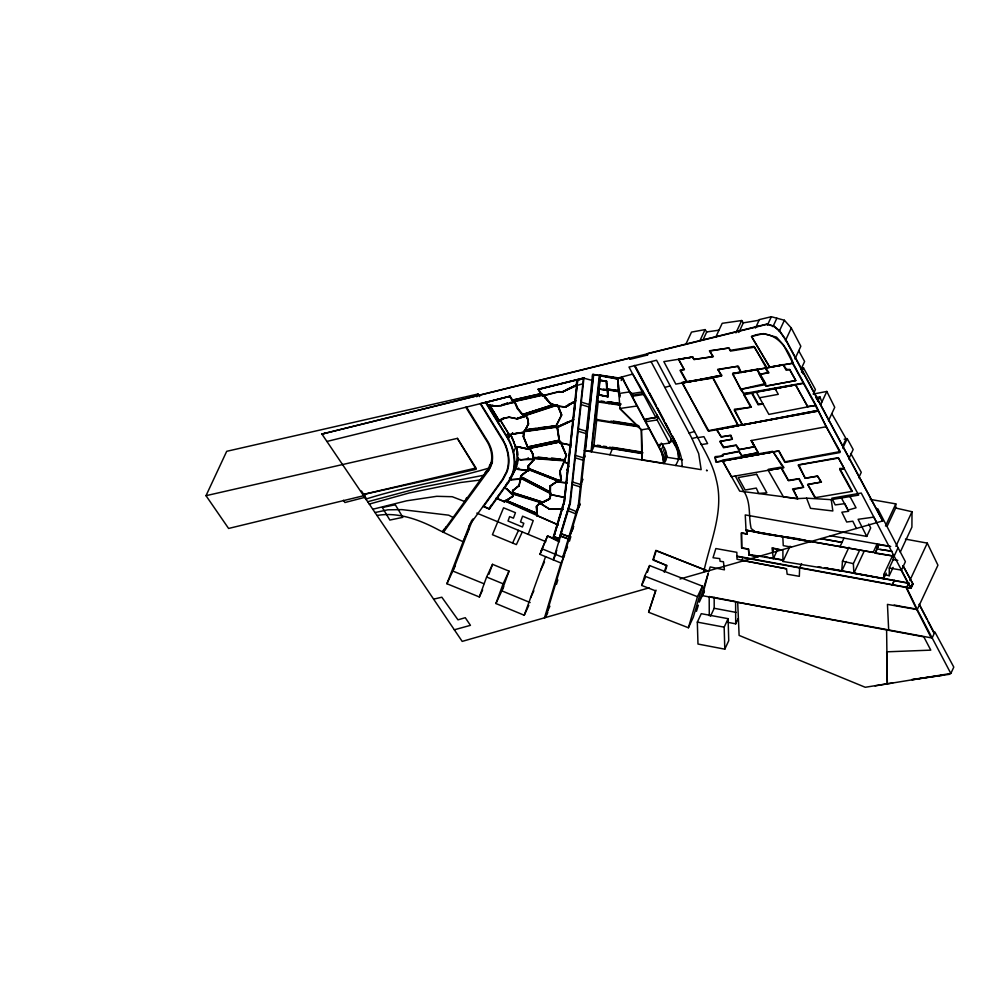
<?xml version="1.0" encoding="UTF-8"?>
<svg xmlns="http://www.w3.org/2000/svg" width="1004" height="1004" viewBox="0 0 1004 1004"><rect width="100%" height="100%" fill="white"/><g stroke="black" fill="none" stroke-linecap="round" stroke-linejoin="round"><path stroke-width="1.5" d="M859.838 549.765L853.362 563.646L853.877 573.271L883.658 578.706L883.809 574.476L889.243 575.719L889.293 568.026L893.234 559.567L893.259 554.961M887.272 526.021L895.668 508.024L912.009 511.726L911.908 527.113L900.262 552.1M882.692 520.938L785.718 339.992L779.468 331.044L773.971 326.425L767.207 324.279L321.606 434.155L629.006 358.139L630.261 359.269L629.006 358.139L630.261 359.269L647.53 355.002L647.542 353.559L767.144 324.003L774.109 326.212L779.706 330.918L785.994 339.929L882.83 520.9L680.022 578.994M567.122 483.037L557.458 481.945L558.124 480.539L550.192 485.898L550.029 492.286L547.418 490.492M564.976 497.62L550.079 494.483L550.192 485.898M520.925 477.942L550.656 493.265L549.439 498.787L542.7 502.163L512.893 492.625M777.221 550.292L773.344 558.626L748.997 554.421L748.331 549.037L741.617 548.159L741.705 532.785L747.152 534.015L746.01 530.15L873.141 552.401L746.01 530.15L745.257 514.926L866.753 536.412L870.694 527.953L868.698 524.013M830.333 535.697L877.082 543.955L876.944 548.171L878.236 545.41M895.668 508.024L895.806 503.882L870.217 499.39M657.821 444.446L662.125 453.431L663.82 463.559C669.618 457.096 665.464 448.926 661.259 443.078M594.632 422.985L596.602 418.756L596.414 420.262L613.657 423.035L613.846 421.981L613.808 422.722M613.469 421.517L613.419 422.257L613.632 421.165L635.695 424.767M609.892 454.774L612.729 448.048L612.515 449.139L594.117 446.14L591.494 451.775L599.965 375.082L617.673 377.805L619.983 408.465L641.556 429.787L642.246 459.794L663.519 463.258L663.619 461.903A47.138 33.621 25 0 0 660.682 450.595L621.689 377.203M612.34 447.633L612.289 448.361L612.478 447.32L641.28 451.963M612.666 448.838L612.716 448.085M773.344 558.626L772.013 547.845L782.894 550.305L782.944 561.462L841.716 571.176L842.469 561.186L848.945 547.293M512.278 494.558L512.68 490.429L512.278 494.558L506.418 488.848L503.782 487.743M504.146 487.63L506.505 488.659L512.642 494.985L512.994 490.579L519.206 485.61L512.994 490.579M512.68 496.315L504.221 501.711L512.68 496.315L512.969 493.604L541.169 502.389M512.705 494.257L513.082 493.428L512.994 496.491L513.295 493.579L512.642 494.985M517.512 451.323L517.6 459.204L517.763 458.288M518.001 460.434L518.302 458.075M568.741 466.659L566.996 470.173L568.979 465.869M576.196 385.586L576.886 379.989L538.621 389.414L542.536 395.877L538.182 389.226L583.952 377.956L570.285 503.531L553.304 559.856L560.985 563.031L544.494 617.811L549.916 606.19M577.714 379.926L564.461 501.636L553.907 536.6L564.361 501.849L577.614 380.139L583.399 378.521L569.72 503.594L559.115 538.847L569.72 503.594M574.376 412.217L574.853 407.8M575.342 403.37L575.656 400.433M593.389 374.429L579.107 505.715L545.448 617.535L547.808 612.465M599.652 380.24L606.554 381.156L599.652 380.24L600.041 375.458L607.219 376.625M620.723 404.549L597.756 401.186L598.434 394.911L608.11 396.781L607.696 389.301L607.207 390.355L598.773 388.987L599.739 380.052M597.455 397.019L598.522 394.723L600.028 380.353L606.253 381.357L606.78 390.242L599.024 388.975M619.656 405.101L597.92 401.939L598.083 400.483M641.456 453.105L593.954 445.374L596.765 419.521M594.104 446.178L594.28 444.672L593.954 445.374M523.875 431.657L523.36 436.464L528.481 449.215L523.272 436.652L523.862 431.519M524.326 431.143L523.599 436.727L528.066 447.671L529.045 449.378L529.71 447.972L532.685 453.507L533.074 457.335L564.687 459.706M621.238 380.516L621.84 377.416L617.849 378.357M517.374 463.722L518.089 460.246M520.913 475.783L520.16 479.121L520.913 475.783L527.602 470.336M521.076 477.226L520.913 478.356L550.493 493.617M521.101 477.967L519.118 485.798M892.744 682.971L887.323 683.749L886.607 629.521L737.689 602.325L739.12 635.419L865.26 687.276L887.323 683.749L886.708 651.822L930.783 650.14L923.831 636.85L702.461 595.661L708.284 573.058L699.286 602.149L704.431 591.13M703.465 572.28L704.256 569.544C710.87 540.29 724.323 510.032 716.228 479.573C713.43 466.885 707.255 455.377 701.068 444.082M688.405 627.751L697.479 596.702L702.411 586.135L649.588 565.553L644.656 576.12L641.681 585.432L655.486 590.816L648.634 612.277L688.405 627.751L693.325 617.184L702.411 586.135M518.704 468.04L518.039 469.458L515.654 468.015L518.014 457.774L514.638 465.015M516.433 466.91L517.462 463.534M556.316 553.392L553.304 559.856L539.926 554.333L547.556 535.948L559.592 540.918M559.466 539.386L553.442 536.525L563.997 501.485L577.162 379.813M541.645 548.623L562.704 557.333L568.214 539.022L573.046 528.669M578.329 505.414L568.314 538.809L560.458 536.073L568.214 539.022M556.48 584.366L557.822 579.885M569.494 541.118L570.837 536.651M549.728 498.975L540.466 503.619L549.728 498.975L550.945 495.01M664.271 572.205L666.33 565.516L653.027 559.554L655.863 550.368L708.761 571.527L710.179 566.934L724.424 569.833L723.432 561.738L720.069 561.311L719.742 558.613L713.016 557.747L715.852 548.548L736.836 552.326L737.024 559.253L786.496 568.816L787.161 574.213L799.335 576.321L799.623 567.862L801.594 563.633M696.45 611.336L698.345 605.211M647.454 572.205L649.588 565.553M656.014 590.139L648.634 612.277M665.163 571.339L667.02 565.516L653.215 560.119L656.189 550.819L707.971 570.987M568.666 464.024L563.909 461.702L566.13 455.49L560.144 441.584L529.623 448.161M560.684 441.747L566.469 455.552L564.198 461.815L568.364 463.61M480.251 403.696L503.882 442.275A60.165 42.921 25 0 1 506.543 471.742L502.602 479.222L469.47 525.192L446.918 583.726L479.347 596.966L486.614 576.999L492.525 564.323L509.028 571.138L501.837 590.841L530.15 602.563M488.898 574.301L492.525 564.323M528.204 534.354L533.224 520.587L522.582 516.181L520.486 521.917L523.812 523.285L522.444 526.987L508.024 521.013L509.605 516.596L513.433 518.177L515.441 512.693L503.556 507.798L492.437 534.705L516.382 544.595L522.293 531.907M509.028 571.138L503.117 583.813L495.926 603.517L524.239 615.239L545.574 556.668M472.897 518.968L452.829 571.038L483.853 583.701M516.345 466.622L512.191 475.482L516.52 466.96M515.943 468.153L516.533 466.722M559.529 480.69L528.606 468.542L559.529 480.69L560.972 479.711L559.843 470.989L564.361 460.874M564.662 461.012L560.169 471.077L561.387 479.674L558.174 481.983L566.783 482.748M206.008 495.687L457.385 438.371L476.222 469.295L364.176 494.344L364.929 495.424L228.598 528.455L206.008 495.687L226.703 451.311L478.067 393.995L479.648 396.567M326.174 433.025L321.92 434.079M476.774 396.768L478.067 393.995M326.915 441.459L509.982 396.367L513.471 402.265L506.568 404.022L513.86 402.466L510.082 396.153L485.886 402.303L506.618 435.937C515.554 449.541 518.428 468.793 508.325 482.585L489.324 509.103L483.037 506.38M486.312 402.478L488.597 406.181L486.312 402.478L510.082 396.153M488.496 406.545L489.651 404.75M506.656 403.809L501.034 405.629L488.747 406.105L501.272 405.666L506.819 404.047L507.472 402.654M517.198 418.693L524.038 416.635L517.587 408.753L524.138 416.422L517.198 418.693L508.777 417.124L503.983 418.266L499.151 420.864L489.651 405.076L499.252 420.651M443.906 529.271L442.664 531.907L489.601 467.023A42.708 30.459 25 0 0 485.572 439.137L465.806 407.247M445.889 527L443.429 532.271L488.195 471.014L492.512 461.765M466.697 497.607L464.852 501.573L452.214 496.716L436.727 496.302L406.582 500.82L372.785 509.254M503.983 418.266L508.865 417.388M512.693 400.094L541.143 393.631L514.199 399.755M513.471 402.265L513.006 401.211M513.132 400.922L541.783 394.02L542.248 394.798M513.295 401.161L513.358 400.445M513.521 401.688L513.91 400.86L517.487 408.967M513.86 402.466L514.512 401.06L517.876 408.691L524.603 416.572L517.298 418.957L508.777 417.124M481.87 477.327L480.64 479.962L460.547 482.522L409.155 492.977L369.284 504.083M485.986 471.202L484.141 475.168L422.709 487.04L367.702 501.736M487.492 470.587L491.182 462.668M491.521 462.769L489.061 468.052C448.65 480.138 406.733 486.061 366.473 498.913L361.54 491.069L360.624 491.282M517.876 408.691L514.412 401.274L527.941 398.224M506.618 435.937L508.024 432.937L509.681 435.786L511.977 434.18L523.661 432.561L528.556 423.876L527.439 417.739L525.255 415.179L524.603 416.572M503.82 417.965L500.218 419.772L508.212 433.075L499.816 419.634L498.009 422.747M517.298 418.957L517.951 417.564M508.275 438.786L510.346 434.368L512.617 438.622M510.622 434.657L515.78 447.295L513.521 452.051M511.689 434.13L523.41 432.322L511.689 434.13L509.417 435.736M469.207 525.87L471.83 520.235M511.977 434.18L512.63 432.774M468.993 529.083L463.082 541.758L439.313 530.288C420.5 520.172 398.663 511.663 376.989 515.479M523.398 415.154L553.053 405.039L523.611 414.702M523.749 415.97L519.394 417.551M524 415.869L524.389 415.016L554.484 405.177M523.322 432.511C527.966 427.641 530.225 420.099 525.192 415.493M446.918 583.726L455.377 565.578M540.993 393.957L538.182 389.226M557.396 404.662L561.474 414.916L556.003 425.796L525.067 430.101L528.468 424.064L527.439 417.739M523.661 432.561L524.904 430.277M513.897 442.061L515.692 447.483L517.901 446.68L528.568 449.039M542.047 395.237L542.436 394.409L542.524 395.978L559.291 391.736M489.324 509.103L491.107 505.276M497.808 497.256L498.988 494.734M524.276 413.886L552.978 404.763L550.343 403.683L545.172 397.697L550.443 403.47L556.743 406.055L557.132 405.214L524.992 415.719M550.518 403.495L543.603 394.76M505.351 486.727L507.07 483.024M508.325 482.585L511.199 476.398M520.248 478.933L511.387 479.648L520.536 479.184L521.089 477.59M529.497 448.148L532.459 453.319L532.973 459.355L527.489 458.853L520.762 459.807L533.4 459.43L534.065 458.012L534.128 459.744L533.977 458.213M527.916 446.943L559.253 440.229L527.903 446.981L528.242 447.759L559.404 441.007M528.179 447.872L528.832 448.148M528.619 448.625L529.02 447.759L532.459 453.319M496.064 498.222L504.41 501.824L504.811 500.958L558.375 525.092M550.343 403.683L545.423 397.597M505.125 501.36L505.539 500.494L504.786 500.996M505.853 500.896L506.355 500.218M527.577 459.117L528.242 457.698M576.296 385.385L562.729 391.849L559.077 391.685L562.867 392.112L563.52 390.719M512.379 494.181L506.505 488.659M521.063 476.85L550.33 492.424M532.685 453.507L533.4 459.43M528.217 465.981L533.89 459.43L528.217 465.981L528.355 470.575L528.305 465.793M562.729 391.849L576.61 385.561L583.337 383.628M533.249 457.912L533.551 458.188M533.325 458.677L533.726 457.799L533.802 459.619M528.719 469.119L558.902 480.979M528.744 469.897L529.133 469.069L529.158 469.847L557.873 481.079M518.014 469.395L528.769 470.675L529.334 469.445M556.003 425.796L539.11 427.817M556.191 426.399L556.404 425.734L556.68 427.566L573.573 419.584L566.369 423.111M561.474 414.916L557.295 404.85M568.113 405.453L565.202 407.172L574.966 401.512M556.316 427.202L556.718 426.336L524.54 430.841M556.668 406.03L565.44 407.235L566.093 405.842M575.97 385.925L576.61 384.532M573.886 419.772L556.442 428.005L556.818 427.177M565.44 407.235L568.44 405.465L569.092 404.072M479.347 596.966L482.635 589.913M583.399 378.521L577.614 380.139M538.081 389.439L583.952 377.956M574.69 401.299L575.367 401.55L574.715 402.943M574.263 403.432L575.568 400.621M566.57 423.337L567.235 421.931M567.348 422.345L557.433 426.763L559.768 442.814L571.301 445.161M559.328 441.17L543.666 444.082M559.454 441.986L528.857 448.11M512.605 543.026L518.516 530.35M571.213 445.349L559.579 442.802L559.956 441.986M581.316 402.165L589.298 404.574M581.052 404.587L589.034 406.996M536.6 506.581L537.253 515.981L536.6 506.581L540.767 502.314M548.912 508.877L540.001 503.368L540.654 501.962L536.274 506.443L537.04 515.918M600.041 375.458L618.125 378.772M600.128 375.835L617.962 379.123L617.912 378.37L611.524 377.328M540.93 502.904L541.332 502.038L540.39 502.552L513.044 494.119M541.859 502.439L541.156 502.439M536.927 513.395L506.493 500.632L536.952 513.345M536.927 514.312L537.19 513.571M542.7 502.163L512.868 492.675M536.989 515.115L537.391 514.249L505.514 500.532M495.926 603.517L503.744 586.738M578.417 428.808L586.399 431.205M564.436 460.234L564.775 459.33M566.469 455.552L560.596 441.936M563.909 461.702L564.587 460.096M569.632 449.679L570.937 446.88M578.153 431.231L586.135 433.628M559.843 470.989L560.972 479.711M550.104 492.889L550.43 492.161M598.773 388.987L599.262 387.921M550.092 493.692L550.493 492.826M550.079 494.483L550.656 493.265M599.463 388.41L598.786 394.723L607.784 396.467L606.554 381.156M549.439 498.787L540.001 503.368M558.186 481.468L558.588 480.602L550.506 486.049L550.317 494.495L564.763 497.319M597.907 401.989L598.246 401.236L596.263 419.459L639.059 426.411M562.98 509.128L548.862 508.815L563.244 509.392M575.518 455.439L583.5 457.837L584.704 455.264M618.552 384.758L618.991 390.995L607.006 389.037L619.154 390.631M575.254 457.862L583.236 460.259L585.043 456.393M607.307 389.69L617.862 390.832M608.11 396.781L598.522 394.723M629.847 391.861L618.615 393.543L617.661 377.855M621.589 377.705L617.724 378.759L611.361 377.68M608.637 401.876L608.549 402.943M608.976 403.746L609.077 402.679M572.619 482.071L580.601 484.48L583.01 479.31M540.792 551.572L547.556 535.948L559.153 541.871M539.926 554.333L541.896 550.104M572.355 484.493L580.337 486.902L581.542 484.317M562.516 506.367L563.834 503.556M558.651 519.244L560.621 515.027M553.442 536.525L554.76 533.714M619.368 396.078L619.857 395.036M568.804 508.463L576.459 511.613L580.074 503.87M568.113 510.747L575.781 513.897L579.986 504.861M540.554 570.435L544.494 561.976M530.564 597.844L533.852 590.804M613.657 423.035L638.996 426.775M524.239 615.239L528.832 605.374M647.392 353.885L646.701 354.048L647.53 355.002M555.024 554.158L556.831 550.28M579.521 502.866L578.317 505.451L592.586 374.304L617.523 378.144L632.721 374.065L675.83 446.579L677.951 452.352L678.704 459.167L675.755 465.505M630.851 393.744L631.34 392.689L632.683 395.225L632.194 396.279L643.577 394.472L644.066 393.405L632.683 395.225M573.736 526.385L568.904 536.738L561.148 533.789L569.004 536.525M562.704 557.333L567.524 547.004M560.985 563.031L564.599 555.275M630.562 393.794L642.234 391.936L642.723 390.882M685.745 344.46L691.518 332.098L705.097 329.601L706.716 331.935L702.863 340.18M644.405 419.233L655.788 417.426L657.068 414.677M657.131 419.948L658.411 417.212L647.04 419.019L645.76 421.768L657.131 419.948L669.43 443.103L657.984 444.772L622.003 377.127L624.262 380.892M699.976 340.594L705.097 329.601M659.289 447.295L660.607 444.483M660.971 450.57L663.142 445.927M715.789 337.055L722.19 323.313L741.705 320.527L743.311 322.861L738.831 332.475M662.125 453.431L664.485 448.349M663.004 456.293L665.564 450.796M669.43 443.103L671.4 438.873M663.606 459.142L666.367 453.231M663.945 461.965L666.844 455.741M735.932 332.889L741.705 320.527M755.46 328.044L759.4 319.586L771.348 316.724L784.4 320.251L791.315 328.044L800.841 346.267L794.93 358.943M641.681 585.432L645.384 577.501M767.407 325.183L771.348 316.724M772.929 326.676L776.87 318.218M779.154 331.521L784.4 320.251M785.404 340.732L791.315 328.044M800.815 369.648L804.618 361.49L798.657 350.634M801.518 372.07L803.489 367.841L800.577 368.368M702.461 595.661L704.344 591.62M697.328 622.116L701.269 613.67L728.113 618.69L728.741 640.715L724.8 649.161L697.981 644.041L697.328 622.116L724.173 627.149L728.113 618.69M813.453 393.781L815.424 389.552L803.489 367.841M710.518 616.192L714.208 608.273L714.17 597.305M815.725 397.484L819.967 396.969L817.557 401.249M820.594 404.813L826.832 391.434L813.215 394.07M828.501 420.701L834.738 407.323L826.832 391.434M726.896 622.166L735.706 623.835L738.166 618.552M782.944 561.462L790.073 546.189M842.845 445.914L846.134 438.861L831.789 413.661M842.77 448.161L847.2 438.648L844.163 439.2M848.731 459.016L853.162 449.503L847.2 438.648M858.734 477.753L861.269 472.319L850.777 453.482M843.962 538.157L840.034 546.665M841.716 571.176L846.246 561.449M853.877 573.271L864.243 551.058M873.141 552.489L877.082 543.955M885.478 526.033L895.806 503.882M875.224 553.204L878.989 544.369L875.224 553.204L894.125 556.166L911.042 588.331L913.012 584.102L903.085 565.842L913.012 584.102M895.869 546.339L912.009 511.726M883.809 574.476L892.87 555.036M883.658 578.706L886.256 573.158M875.049 552.815L894.125 556.166L898.065 547.72L877.722 508.677M889.243 575.719L893.133 567.385M909.837 580.513L927.269 543.126L905.445 539.123M912.874 583.826L910.565 587.993L736.936 556.103M908.306 583.726L910.703 588.256L912.536 583.763M875.011 685.883L950.838 673.471L917.242 609.579L937.937 565.202L927.269 543.126M931.963 638.368L934.912 632.031L953.8 667.12L950.838 673.471M556.316 425.922L561.813 414.991L558.387 406.407M515.654 468.24L512.354 473.926M515.956 468.379L512.555 474.277L514.437 471.303M510.496 477.088L511.927 475.093M489.475 465.442L491.295 462.944M534.216 459.556L528.631 465.931L528.769 470.675M520.825 475.971L527.514 470.525M529.422 469.257L521.214 475.946L518.817 485.635L512.592 490.617M512.693 433.213L509.517 435.523L508.124 438.522L509.743 435.359L508.3 432.875M550.104 486.087L558.036 480.728M557.458 481.945L561.06 479.523M504.41 501.824L513.082 496.29M774.988 388.134L775.778 389.1M573.121 401.976L567.26 405.503M568.44 405.465L574.865 401.55M500.13 419.961L503.719 418.153M504.171 418.517L499.164 421.027L489.249 404.938M566.294 389.74L576.836 384.758M564.875 390.569L576.735 384.971M557.346 426.951L566.105 422.922M489.55 405.29L492.776 405.101M552.978 404.763L522.695 414.665L554.359 404.913M555.752 405.064L524.226 415.367L523.624 414.665M526.523 414.916L555.814 405.34M501.95 404.737L507.535 403.119M515.78 447.295L517.901 446.68M664.811 387.431L670.233 385.887M637.339 405.942L619.681 408.515L641.255 429.837L641.882 459.983M803.325 383.026L743.65 393.631L740.588 389.314L732.682 373.438L757.305 369.183L765.688 383.541L740.588 389.314M743.65 393.631L752.285 392.953L803.539 383.402M689.095 433.063L694.504 431.519M649.124 587.842L462.191 641.393L321.757 433.841M454.335 629.784L470.449 625.341L465.266 617.698L457.987 619.832L441.823 597.217L433.615 599.162M375.007 512.542L387.845 509.819L401.976 509.618L448.713 515.178L453.193 517.524M365.092 497.294L344.949 502.515L343.393 500.268M542.637 395.664L559.178 391.472M706.628 470.136L707.268 470.437M707.017 470.826L706.465 470.537M470.738 396.68L471.416 396.517M651.069 361.603L691.994 438.522L697.516 437.167L701.344 444.596L707.607 443.592L703.917 436.665L697.767 437.644L656.591 360.248L628.981 367.05L642.234 391.936M366.422 499.854L363.611 494.357L475.984 468.015L457.385 438.371M513.195 400.797L541.62 394.371M513.885 400.897L542.436 394.409M542.26 394.76L513.521 400.684M529.459 397.873L541.558 395.137M510.22 402.504L542.913 395.149M542.424 444.345L529.861 447.044L559.517 440.693M528.995 447.797L559.83 441.12M529.447 448.512L559.981 441.936M721.65 375.195L686.799 382.373L680.034 370.351L683.862 369.259L678.704 359.57L692.296 357.073L693.902 359.407L713.405 356.621L709.389 350.785L728.891 347.999L730.498 350.333L753.841 346.443L767.056 367.79L741.153 372.409L738.404 366.209L717.622 369.372L721.65 375.195L682.444 382.838L712.865 378.069M807.869 406.833L768.888 414.401L756.263 391.974L795.444 384.783L807.869 406.833L815.311 405.49L839.984 452.54L785.379 462.38L778.941 450.871L716.505 462.104L715.061 457.548L723.043 456.054L722.303 454.749L739.245 451.624L741.567 455.778L758.07 452.729L751.193 440.543L826.455 426.7M795.444 384.783L775.038 388.535L778.301 394.334L759.513 397.772M742.571 424.93L818.235 411.025L716.956 429.612L721.173 437.066L730.259 435.41L732.418 439.225L719.981 441.496L723.507 447.734L736.17 445.399L738.555 449.654L754.644 446.692L751.193 440.543M762.99 403.972L758.183 404.838L751.682 393.279L743.751 394.76L750.754 407.172L734.263 410.197L742.558 424.918M740.952 372.484L737.513 366.284L718.111 369.748L721.537 375.935L682.105 382.988L708.899 431.105L738.442 425.671L712.953 377.479M721.537 375.935L675.83 384.105L663.832 361.616L692.798 357.022L694.128 359.557L712.752 356.596L709.815 351.036L728.816 348.012L730.46 351.086L754.619 347.171L766.203 367.966L732.531 373.99L741.09 389.364L765.525 384.595L756.865 369.635M769.855 367.326L793.122 363.172C787.199 345.451 771.85 327.204 751.519 336.491L769.616 367.05L792.959 363.172L816.026 405.428L825.878 426.336L840.222 451.549L784.588 461.878L778.627 451.022L715.789 462.028L715.124 456.632L722.328 455.967L722.805 454.435L738.944 451.21L742.169 455.879L758.309 452.653L751.532 440.63L754.28 446.818L739.421 449.679L736.196 445.023L723.884 447.144L719.868 441.321L732.167 439.187L731.037 435.322L721.286 436.727L716.454 429.725L817.959 410.448L742.345 425.106L734.439 409.23L751.394 407.172L743.813 393.982M743.311 322.861L759.363 320.188M797.716 498.611L792.545 488.923L803.576 487.153L799.222 478.632L788.19 480.389L780.61 467.211L768.298 469.332L768.687 469.985L783.973 467.638L772.703 451.323L722.19 460.196L739.684 491.119L797.716 498.611L806.588 498.16L831.249 499.666L858.671 495.123L838.327 457.673L798.845 464.777L805.145 478.331L817.457 476.21L821.473 482.033L807.894 484.53L815.461 497.72M692.798 357.022L678.616 359.294L684.414 369.736L680.674 370.388L687.163 382.06M641.255 429.837L649.362 428.545M732.682 373.438L757.48 369.497M912.159 679.796L942.656 675.253M669.844 441.823L672.705 441.409M706.716 331.935L718.713 330.216M525.217 429.787L536.036 428.281M527.803 429.875L554.911 426.135M524.728 430.628L556.266 426.236M524.402 431.155L556.555 426.687M524.226 431.331L531.681 430.302M534.655 429.888L539.135 429.26M542.11 428.846L554.032 427.189M524.063 431.695L556.843 427.127M911.946 679.495L949.684 674.286M816.026 405.428L807.542 406.457L795.607 384.745M762.889 403.872L758.258 403.809L752.285 392.953M844.301 468.529L839.658 468.454L852.396 491.332L814.922 497.733L807.592 484.417L820.996 482.108L817.658 476.021L805.333 478.168L798.142 465.103L838.516 458.1L844.339 468.68L839.733 469.47L851.769 491.358M546.753 457.987L537.742 457.322L546.741 458.037M533.325 457.749L564.512 460.07M533.563 458.15L564.411 460.447M533.814 458.564L564.323 460.836M592.398 376.061L593.201 376.149M528.443 470.387L518.102 469.207L516.031 467.964M565.302 406.959L556.768 405.817L550.619 403.282M880.621 544.984L889.343 546.352M880.106 549.426L891.728 551.259M617.887 378.408L600.028 375.496M607.219 389.439L619.593 391.447M603.391 389.05L606.002 389.477M607.445 389.841L619.43 391.798M601.095 401.01L604.144 401.512M607.182 402.002L620.497 404.148M608.926 402.993L619.782 404.75M610.871 421.128L638.481 425.596M613.595 421.906L638.644 425.997M615.327 422.22L637.49 425.834M597.305 445.211L600.367 445.663M603.391 446.203L606.454 446.654M609.478 447.194L642.623 452.566M612.453 448.01L642.798 452.967M681.867 459.305L679.168 458.866L679.018 455.289A54.655 38.98 25 0 0 675.529 441.948L672.278 435.636M614.235 448.336L641.606 452.791M666.781 457.222L682.519 459.782M612.691 448.788L641.631 453.507M584.29 450.595L701.156 469.646L698.696 453.645L691.994 438.522M893.234 559.567L897.802 560.357M889.293 568.026L901.466 570.121L905.407 561.675L898.065 547.72M877.082 544.03L890.724 546.427M820.795 538.596L841.992 542.373L820.808 538.671M891.69 551.171L877.195 548.975M902.772 606.68L916.526 609.089L906.248 587.817M791.416 547.092L783.258 545.636L782.819 536.902M748.859 554.948L758.12 556.63L748.859 554.948L748.658 549.113L741.705 547.808L741.19 533.049L747.101 534.141L746.938 530.551L810.115 541.733C792.432 536.149 773.645 536.751 755.761 532.133L751.193 528.543C748.156 515.466 751.544 501.598 742.922 489.952L735.267 475.996M769.491 557.81L783.245 560.307M736.949 556.48L911.042 588.331M765.061 556.68L768.135 557.245M771.21 557.81L783.522 560.069M825.062 567.699L828.149 568.264M831.224 568.829L909.499 583.211M818.31 566.708L821.347 567.26M824.397 567.825L908.545 583.274L906.574 587.503L917.242 609.579M773.08 548.485L773.218 552.3L773.08 548.485L781.237 550.004M786.496 568.816L742.471 560.483L742.383 558.877M714.208 608.273L736.233 612.44M517.688 459.004L520.85 459.619M520.925 459.882L517.349 459.192L516.608 447.759M894.175 605.01L902.295 606.592M517.813 446.868L528.481 449.215M529.045 449.378L517.964 446.931L515.604 447.621L515.077 445.613M842.469 561.186L853.362 563.646M583.851 378.169L591.933 380.353M512.831 493.366L541.934 502.276M644.656 576.12L697.479 596.702M528.794 468.956L558.977 480.816M558.425 480.954L528.982 469.383L528.769 468.19M476.812 513.107L545.837 541.658M486.614 576.999L503.117 583.813M506.079 500.431L535.759 513.195M505.2 500.72L536.5 514.236M505.376 500.845L537.228 514.6M496.44 498.122L504.309 501.523M537.353 515.792L557.057 524.301M554.007 536.387L559.203 538.633M522.457 477.565L544.645 489.061M522.431 477.615L550.167 491.973M520.913 477.578L550.481 492.864M540.554 503.431L548.962 508.626M509.781 478.092L511.475 479.448M509.379 478.08L511.425 479.724M775.69 389.15L776.368 389.778L775.188 388.422M525.167 415.367L527.351 417.928M524.389 415.016L524.979 415.769M740.826 389.263L743.977 393.593M621.765 377.667L622.493 378.696L621.865 377.441M543.177 394.585L545.335 397.81M543.076 394.798L545.072 397.91M509.856 396.68L512.906 401.424M502.715 439.175L480.665 403.595L485.472 402.391L506.204 436.037C515.065 449.541 517.926 468.642 507.886 482.322L489.073 508.601L483.702 506.28L503.042 479.473L507.007 471.93A60.654 43.26 25 0 0 508.35 454.498M466.496 407.084L486.237 438.949A43.536 31.049 25 0 1 488.195 471.014M485.986 402.089L488.597 406.331M769.842 367.313L751.519 336.491L763.467 333.629L776.519 337.156L783.434 344.949L792.959 363.172M801.619 371.204L803.112 373.94M815.763 397.107L817.243 399.83M792.532 363.235L815.574 405.478M849.974 496.566L856.048 507.798L847.991 510.107L841.427 497.971M635.507 366.523L648.007 390.016M649.475 392.79L656.101 405.227M657.57 407.988L664.184 420.438M665.665 423.199L670.07 431.494M634.428 365.393L671.839 435.711C677.198 445.161 682.431 455.364 682.092 466.534M634.503 365.694L674.663 441.17M643.577 394.472L655.788 417.426M908.808 584.077L910.904 588.055M674.311 443.693L675.83 446.579M502.715 439.187L505.69 445.274M901.115 570.059L910.703 588.256M876.768 522.645L861.244 493.052L831.839 498.185L835.202 504.912L844.828 503.657L848.606 511.312L841.841 512.203L846.698 522.017L852.81 521.214L856.399 528.481M894.125 556.166L873.781 517.123L858.094 519.306L866.753 536.412M934.423 633.085L919.187 604.207L926.792 619.066M928.173 621.765L933.695 632.57M510.697 434.996L514.086 442.174M819.967 396.969L821.899 402.002M806.588 498.16L810.517 508.338L832.843 510.973L831.249 499.666M516.583 446.416L516.834 447.972M516.922 447.784L517.7 455.025M617.523 378.144L617.937 380.792M557.094 426.587L559.579 442.802M557.007 426.775L559.115 440.53M556.153 425.47L556.442 428.005M619.794 394.258L619.995 397.082M537.391 514.249L537.454 515.039M608.662 401.838L608.688 402.629M607.382 389.088L607.872 396.279M606.466 381.357L607.006 389.037M678.704 459.167L678.541 455.201A54.153 38.629 25 0 0 675.09 442.011M724.173 627.149L724.8 649.161M735.706 623.835L735.606 601.534L709.188 596.527L709.276 615.703M505.69 445.287A60.604 43.222 25 0 1 508.35 454.498M593.678 374.73L585.407 450.532L591.042 451.449L599.3 375.584L593.678 374.73M894.3 580.425L892.355 584.893L894.3 580.425M395.3 504.748L382.311 507.522L389.853 520.072L402.855 517.324L395.3 504.748M789.659 369.535L786.182 370.263L783.208 364.941L765.374 368.117L768.01 372.823L759.576 374.316L766.24 385.925L795.846 380.616L789.784 369.66L786.421 369.221L783.195 364.565L765.776 368.154L769.001 372.81L759.25 374.216L766.014 386.226L795.745 380.516L789.659 369.535M803.464 487.367L793.373 489.488L797.791 498.85L783.434 496.854L768.211 470.299L781.652 467.939L788.667 480.703L798.82 478.946L803.464 487.367M737.714 425.043L707.971 430.754L682.168 382.311L712.702 377.755L737.714 425.043M773.18 451.9L722.642 461.024L731.364 476.674L783.183 467.688L773.18 451.9M756.627 474.315L738.241 477.54L745.156 490.015L756.263 488.069L758.71 493.416L766.855 492.813L756.627 474.315M560.27 459.004L551.259 458.326L560.257 459.041M620.66 403.796L610.156 402.077L620.648 403.834M916.727 609.491L887.461 604.383L888.665 629.935L931.235 637.854L916.727 609.491"/></g></svg>
